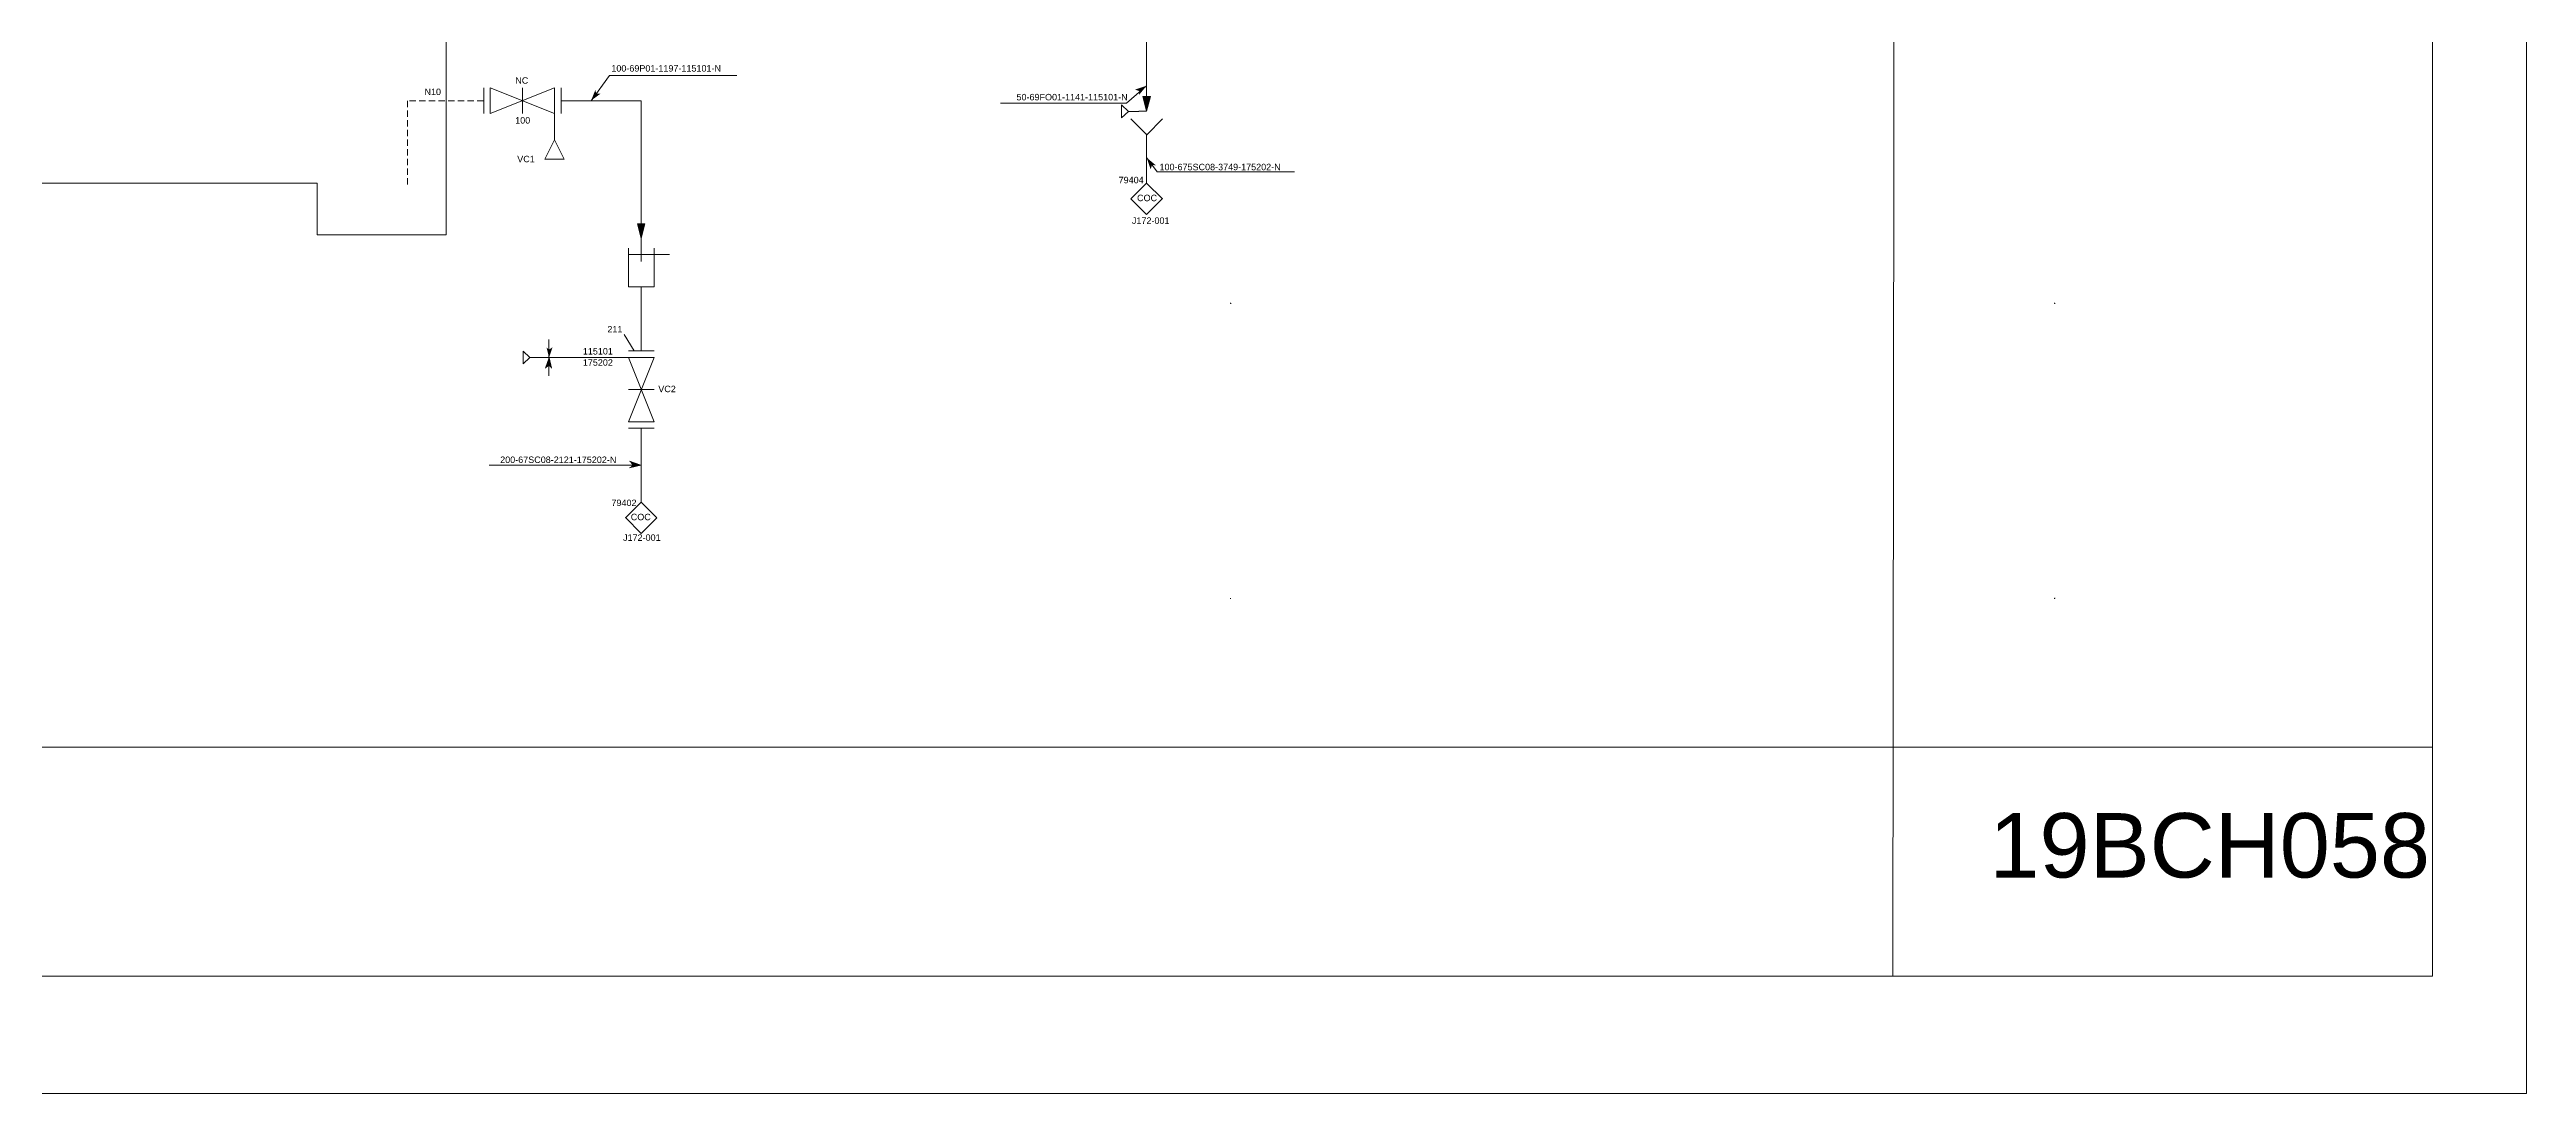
# Model space of a CAD drawing. Header units: millimetres. Extents: x -12 to 339, y -43 to 165.
# Drawn here: x 146.5 to 338.6, y -43.4 to 37.5 of the extents above; entities that cross this region are included whole.
import ezdxf

# ---------------------------------------------------------------- set-up
doc = ezdxf.new("R2010")
doc.units = ezdxf.units.MM
doc.header["$MEASUREMENT"] = 0
doc.linetypes.add('DASHED', pattern=[0.75, 0.5, -0.25])
doc.layers.add('PDF_Geometry', color=7, linetype='Continuous')
doc.styles.get("Standard").update_dxf_attribs({"font": 'arial.ttf'})

msp = doc.modelspace()

# ---------------------------------------------------------------- hatches: boundary and pattern name
at = {"lineweight": 5}
h = msp.add_hatch(color=256, dxfattribs=at)
h.dxf.hatch_style = 1
h.paths.add_polyline_path([(231.56, 34.74), (231.01, 34.33), (230.96, 34.02)])
h.paths.add_polyline_path([(230.65, 34.44), (231.01, 34.33), (231.56, 34.74)])
h = msp.add_hatch(color=256, dxfattribs=at)
h.dxf.hatch_style = 1
h.paths.add_polyline_path([(188.48, 33.59), (188.87, 34.13), (188.82, 34.43)])
h.paths.add_polyline_path([(189.23, 34.14), (188.87, 34.13), (188.48, 33.59)])
h = msp.add_hatch(color=256, dxfattribs=at)
h.dxf.hatch_style = 1
h.paths.add_polyline_path([(231.56, 32.76), (231.85, 33.9), (231.56, 33.9)])
h.paths.add_polyline_path([(231.56, 32.76), (231.56, 33.9), (231.27, 33.9)])
h = msp.add_hatch(color=256, dxfattribs=at)
h.dxf.hatch_style = 1
h.paths.add_polyline_path([(231.57, 29.16), (231.98, 28.61), (232.29, 28.56)])
h.paths.add_polyline_path([(231.87, 28.25), (231.98, 28.61), (231.57, 29.16)])
h = msp.add_hatch(color=256, dxfattribs=at)
h.dxf.hatch_style = 1
h.paths.add_polyline_path([(192.37, 22.9), (192.66, 24.04), (192.37, 24.04)])
h.paths.add_polyline_path([(192.37, 22.9), (192.37, 24.04), (192.08, 24.04)])
h = msp.add_hatch(color=256, dxfattribs=at)
h.dxf.hatch_style = 1
h.paths.add_polyline_path([(185.22, 13.65), (185.22, 13.03), (185.42, 12.83)])
h.paths.add_polyline_path([(184.95, 12.83), (185.22, 13.03), (185.22, 13.65)])
h = msp.add_hatch(color=256, dxfattribs=at)
h.dxf.hatch_style = 1
h.paths.add_polyline_path([(185.22, 13.65), (185.22, 14.27), (185.02, 14.47)])
h.paths.add_polyline_path([(185.49, 14.47), (185.22, 14.27), (185.22, 13.65)])
h = msp.add_hatch(color=256, dxfattribs=at)
h.dxf.hatch_style = 1
h.paths.add_polyline_path([(192.35, 5.33), (191.68, 5.33), (191.47, 5.11)])
h.paths.add_polyline_path([(191.47, 5.62), (191.68, 5.33), (192.35, 5.33)])

# ---------------------------------------------------------------- linework, layer by layer
for p, q in [((177.25, 67.18), (177.25, 30.18)), ((231.56, 39.34), (231.56, 32.76)), ((180.15, 33.58), (180.15, 34.58)), ((180.15, 34.58), (180.15, 32.58)), ((180.65, 33.58), (180.65, 34.58)), ((180.65, 34.58), (180.65, 32.58)), ((180.65, 34.58), (185.65, 32.58)), ((185.65, 34.58), (180.65, 32.58)), ((183.15, 34.58), (183.15, 32.58)), ((185.65, 32.58), (185.65, 34.58)), ((185.65, 32.58), (185.65, 34.58)), ((186.15, 33.58), (186.15, 34.58)), ((186.15, 34.58), (186.15, 32.58)), ((188.48, 33.58), (189.92, 35.53)), ((189.92, 35.53), (199.77, 35.53)), ((231.56, 34.74), (229.99, 33.38)), ((186.15, 33.58), (192.37, 33.58)), ((192.37, 33.58), (192.37, 21.54)), ((229.99, 33.38), (220.24, 33.38)), ((229.62, 32.75), (229.62, 33.25)), ((229.62, 33.25), (229.62, 32.25)), ((230.15, 32.75), (229.62, 33.25)), ((229.62, 32.25), (230.15, 32.75)), ((230.65, 32.75), (230.15, 32.75)), ((230.95, 32.75), (230.65, 32.75)), ((231.56, 32.76), (230.95, 32.76)), ((185.64, 32.59), (185.64, 30.56)), ((231.57, 30.94), (230.34, 32.17)), ((231.56, 31), (231.56, 27.35)), ((231.56, 31), (231.56, 27.35)), ((231.57, 30.94), (232.8, 32.17)), ((177.25, 30.18), (177.25, 23.18)), ((185.64, 30.56), (184.89, 29.06)), ((186.39, 29.06), (184.89, 29.06)), ((186.39, 29.06), (185.64, 30.56)), ((185.64, 29.06), (186.39, 29.06)), ((231.56, 29.17), (232.38, 28.07)), ((167.25, 27.18), (122.58, 27.18)), ((167.25, 23.18), (167.25, 27.18)), ((230.34, 25.98), (231.56, 27.2)), ((231.56, 27.2), (231.56, 27.35)), ((231.56, 27.2), (232.78, 25.98)), ((232.38, 28.07), (239.91, 28.07)), ((239.91, 28.07), (243.02, 28.07)), ((231.56, 24.76), (230.34, 25.98)), ((232.78, 25.99), (231.56, 24.77)), ((177.25, 23.18), (167.25, 23.18)), ((191.37, 21.65), (191.37, 22.15)), ((191.37, 22.15), (191.37, 19.65)), ((193.37, 21.65), (191.37, 21.65)), ((192.37, 21.65), (193.37, 21.65)), ((192.37, 21.54), (192.37, 21.12)), ((193.37, 19.15), (193.37, 22.15)), ((194.57, 21.65), (193.37, 21.65)), ((191.37, 19.65), (191.37, 19.15)), ((191.37, 19.15), (193.37, 19.15)), ((192.37, 17.3), (192.37, 19.15)), ((192.37, 17.3), (192.37, 14.19)), ((238.04, 17.89), (238.09, 17.89)), ((238.09, 17.89), (238.09, 17.84)), ((301.99, 17.89), (301.94, 17.89)), ((301.99, 17.84), (301.99, 17.89)), ((191.81, 14.19), (191.04, 15.44)), ((183.2, 13.67), (183.2, 14.17)), ((183.2, 14.17), (183.2, 13.17)), ((183.73, 13.67), (183.2, 14.17)), ((183.2, 13.17), (183.73, 13.67)), ((191.37, 13.68), (183.72, 13.68)), ((185.21, 14.26), (185.21, 15.06)), ((185.21, 15.06), (185.21, 12.25)), ((193.37, 14.19), (191.37, 14.19)), ((191.37, 13.68), (193.37, 13.68)), ((193.37, 8.68), (191.37, 13.68)), ((191.37, 8.68), (193.37, 13.68)), ((192.37, 14.19), (193.37, 14.19)), ((192.37, 11.18), (191.37, 11.18)), ((191.37, 11.18), (193.37, 11.18)), ((193.37, 8.68), (191.37, 8.68)), ((192.37, 8.18), (191.37, 8.18)), ((191.37, 8.18), (193.37, 8.18)), ((192.37, 8.68), (193.37, 8.68)), ((192.37, 8.18), (192.37, 2.46)), ((183.32, 5.32), (180.57, 5.32)), ((192.37, 5.32), (183.32, 5.32)), ((192.37, 2.46), (191.15, 1.24)), ((193.59, 1.24), (192.37, 2.46)), ((191.15, 1.25), (192.37, 0.03)), ((192.37, 0.02), (193.59, 1.24)), ((238.09, -5.01), (238.04, -5.01)), ((301.94, -5.01), (301.99, -5.01)), ((301.99, -5.01), (301.99, -4.96))]:
    msp.add_line(p, q, dxfattribs=at)
at = {"linetype": 'DASHED', "lineweight": 5}
for p, q in [((180.15, 33.58), (174.16, 33.58)), ((174.24, 33.58), (174.24, 26.94))]:
    msp.add_line(p, q, dxfattribs=at)
at = {"lineweight": 0}
for points in [[(-12, 164.94), (338.56, 164.94), (338.56, -43.4), (-12, -43.4)], [(-5.18, 154.94), (331.28, 154.94), (331.28, -34.3), (-5.18, -34.3)]]:
    msp.add_lwpolyline(points, close=True, dxfattribs=at)
for points in [[(289.44, -34.3), (289.65, 159.49)], [(-5.18, -16.56), (331.28, -16.56)]]:
    msp.add_lwpolyline(points, dxfattribs=at)
at = {"layer": 'PDF_Geometry', "lineweight": 5}
for points in [[(231.85, 33.9), (231.27, 33.9), (231.56, 32.76)], [(192.66, 24.04), (192.08, 24.04), (192.37, 22.9)], [(184.95, 12.83), (185.22, 13.65), (185.42, 12.83), (185.22, 13.65)], [(191.47, 5.62), (192.35, 5.33), (191.47, 5.11), (192.35, 5.33)]]:
    msp.add_lwpolyline(points, close=True, dxfattribs=at)

# ---------------------------------------------------------------- texts
at = {"lineweight": 5, "char_height": 0.5}
for s, width, heights, insert, attachment_point in [('NC', 1.7305, [0], (183.61, 35.4), 3), ('100-69P01-1197-115101-N', 9.7143, [0], (190.05, 36.34), 1), ('N10', 2.6573, [0], (175.56, 34.52), 1), ('50-69FO01-1141-115101-N', 9.6995, [0], (221.47, 34.11), 1), ('100', 1.9671, [0], (183.76, 32.31), 3), ('VC1', 0.5878, [0], (184.11, 29.31), 3), ('79404', 0.4147, [0.511], (229.39, 27.68), 1), ('100-675SC08-3749-175202-N', 10.997, [0], (232.56, 28.69), 1), ('J172-001', 2.7036, [0], (230.42, 24.53), 1), ('211', 1.5331, [0], (190.91, 16.11), 3), ('115101', 2.0596, [0], (190.17, 14.4), 3), ('175202', 2.2593, [0], (190.17, 13.53), 3), ('VC2', 1.5331, [0], (195.05, 11.48), 3), ('200-67SC08-2121-175202-N', 10.2138, [0], (181.43, 5.99), 1), ('79402', 1.663, [0], (190.06, 2.65), 1), ('J172-001', 3.8155, [0], (190.96, -0.05), 1)]:
    msp.add_mtext_dynamic_manual_height_columns(s, width=width, gutter_width=2.5, heights=heights, dxfattribs=dict(at, insert=insert, attachment_point=attachment_point))
for insert, attachment_point in [((230.82, 26.29), 1), ((193.11, 1.55), 3)]:
    msp.add_mtext('COC', dxfattribs=dict(at, insert=insert, attachment_point=attachment_point))
at = {"lineweight": 0, "insert": (296.92, -21.66), "char_height": 5, "attachment_point": 1}
msp.add_mtext_dynamic_manual_height_columns('19BCH058', width=23.7731, gutter_width=2.5, heights=[0], dxfattribs=at)

doc.saveas('drawing.dxf')
